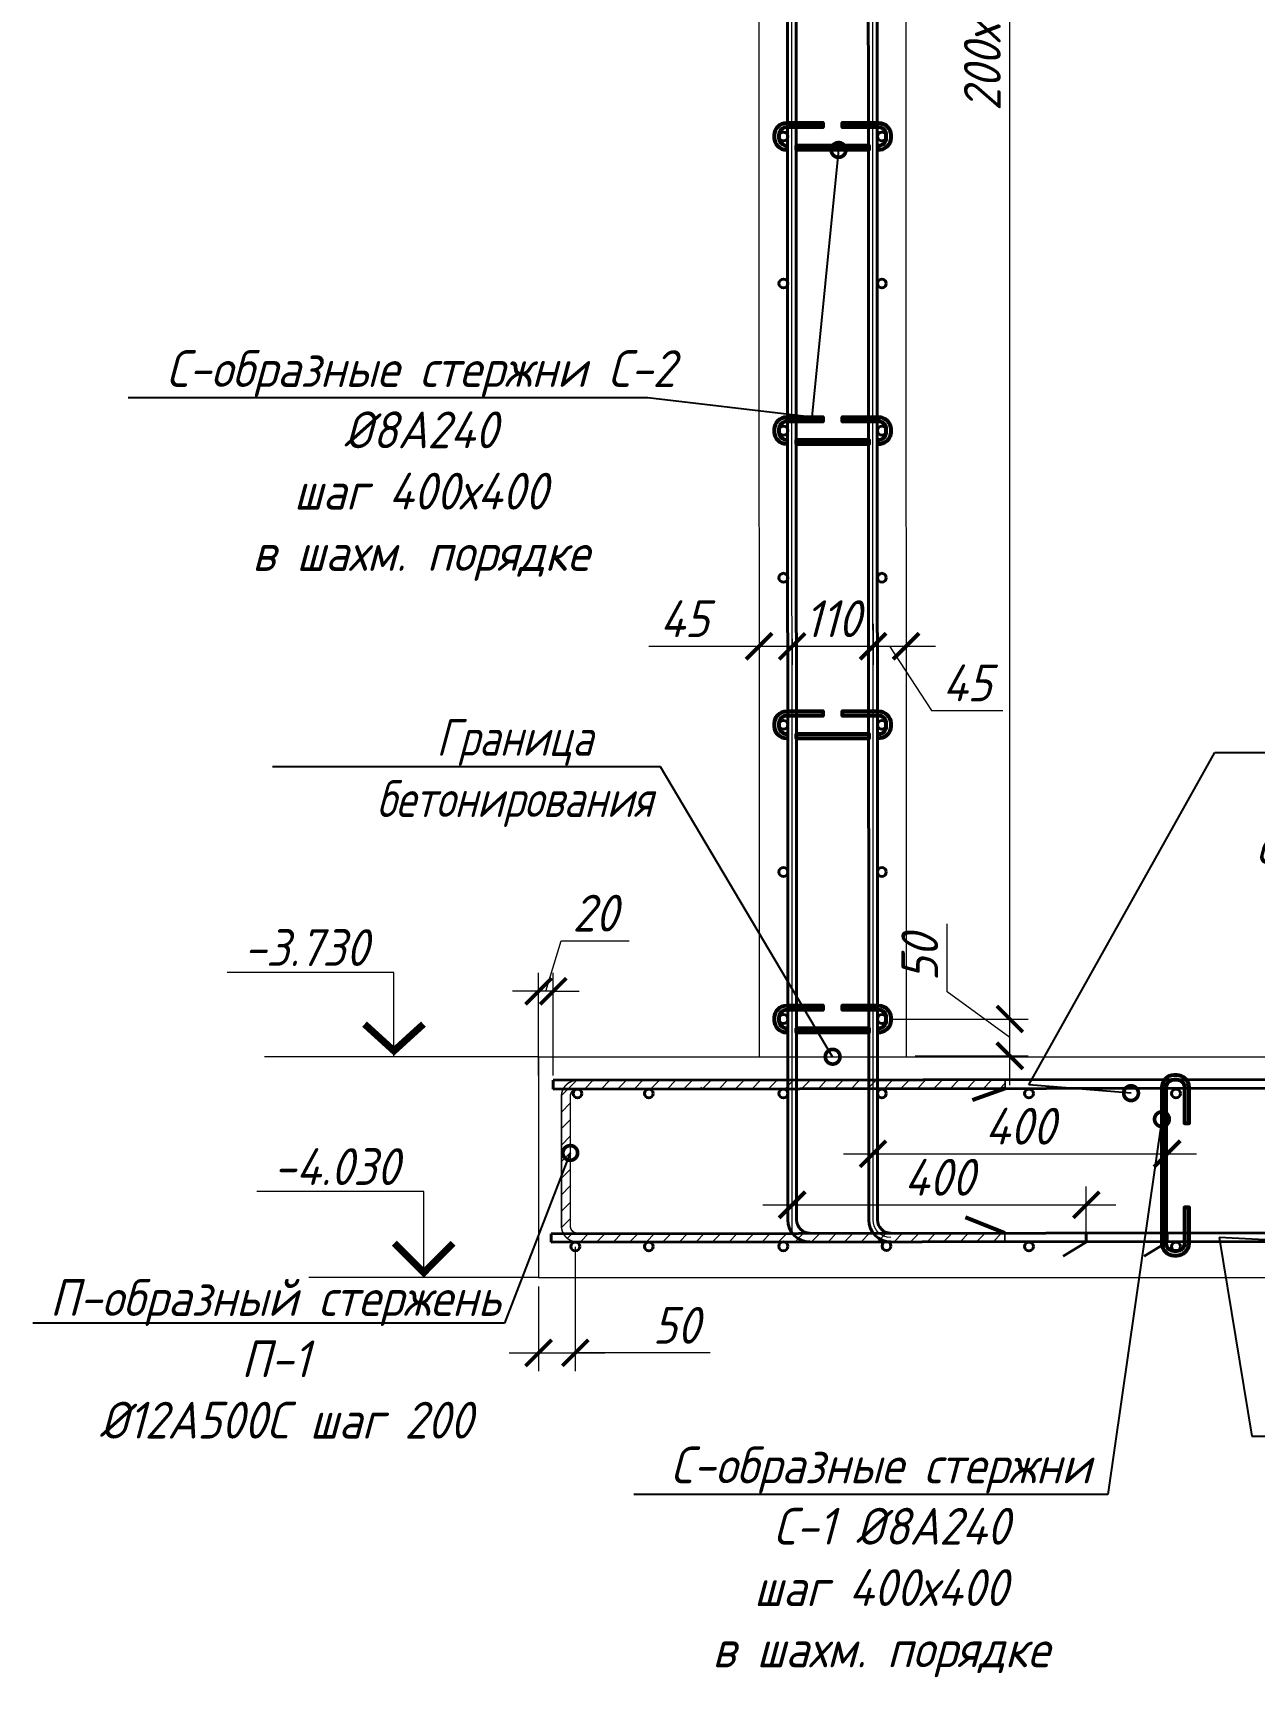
# Model space of a CAD drawing. Header units: millimetres. Extents: x 504091 to 2165846, y 135022 to 442887.
# Drawn here: x 1451026 to 1452687, y 244170 to 246408 of the extents above; entities that cross this region are included whole.
import ezdxf
from ezdxf import colors
from ezdxf.entities.mleader import LeaderData, LeaderLine
from ezdxf.math import Vec2, Vec3

# ---------------------------------------------------------------- set-up
doc = ezdxf.new("R2010")
doc.units = ezdxf.units.MM
doc.layers.get('Defpoints').update_dxf_attribs({"color": 255})
doc.layers.add('!Defpoints', color=255, linetype='Continuous', lineweight=5, plot=False)
for name, color, linetype, lineweight in [('Арматура 12', 26, 'Continuous', 50), ('КР_Арматура 12', 174, 'Continuous', 40), ('Монолит тонкий', 204, 'Continuous', 9), ('Размер', 7, 'Continuous', 13), ('размеры', 7, 'Continuous', 9), ('Размеры КР', 164, 'Continuous', 9)]:
    doc.layers.add(name, color=color, linetype=linetype, lineweight=lineweight)
doc.layers.add('Контур', color=7, linetype='Continuous')
doc.styles.add('GOST 2.304_new', font='isocpeur.ttf', dxfattribs={"width": 0.9, "oblique": 15})
doc.linetypes.add('зигзаг', pattern='A,0.00254,-5.08,[131,ltypeshp.shx,S=5.08,R=0,X=-5.08,Y=0],-10.16,[131,ltypeshp.shx,S=5.08,R=180,X=5.08,Y=0],-5.08', length=20.32254)
doc.dimstyles.new('SPDS 1_20', dxfattribs={"dimscale": 20, "dimtxt": 2.5, "dimasz": 1.77, "dimexe": 1.25, "dimexo": 0.625, "dimtad": 1, "dimdec": 0, "dimrnd": 0.001, "dimtxsty": 'GOST 2.304_new', "dimblk": 'ARCHTICK', "dimcen": 2.5, "dimdle": 2, "dimclrt": 256, "dimadec": 0, "dimazin": 2, "dimtfac": 0.75, "dimtdec": 0, "dimtmove": 1, "dimatfit": 3, "dimfxl": 0, "dimtolj": 1, "dimlwd": 9, "dimlwe": 9, "dimarcsym": 0})

# ---------------------------------------------------------------- blocks, each defined once
blk = doc.blocks.new('_DotSmall')
at = {"color": 0, "linetype": 'ByBlock', "lineweight": 35, "const_width": 0.5}
blk.add_lwpolyline([(-0.0625, 0, 1), (0.0625, 0, 1)], format="xyb", close=True, dxfattribs=at)
blk = doc.blocks.new('_ArchTick')
at = {"color": 0, "linetype": 'ByBlock', "const_width": 0.15}
blk.add_lwpolyline([(-0.5, -0.5), (0.5, 0.5)], dxfattribs=at)
blk = doc.blocks.new('*D4115')
at = {"layer": 'Defpoints', "color": 0, "lineweight": 20, "transparency": 16777216}
for p in [(1452180.7, 245067.7), (1452354.8, 245067.7), (1452213.7, 245017.7)]:
    blk.add_point(p, dxfattribs=at)
at = {"layer": 'Размеры КР', "color": 0, "lineweight": 9, "transparency": 16777216}
for p, q in [((1452269.7, 245104.8), (1452269.7, 245197.2)), ((1452354.8, 245042.7), (1452269.7, 245104.8)), ((1452354.8, 244977.7), (1452354.8, 245107.7)), ((1452193.2, 245067.7), (1452379.8, 245067.7)), ((1452226.2, 245017.7), (1452379.8, 245017.7))]:
    blk.add_line(p, q, dxfattribs=at)
at = {"layer": 'Размеры КР', "color": 0, "lineweight": 9, "transparency": 16777216, "xscale": 35.4, "yscale": 35.4, "zscale": 35.4}
for p, rotation in [((1452354.8, 245067.7), 90), ((1452354.8, 245017.7), 270)]:
    blk.add_blockref('_ArchTick', p, dxfattribs=dict(at, rotation=rotation))
at = {"layer": 'Размеры КР', "lineweight": 20, "transparency": 16777216, "insert": (1452232.2, 245151), "char_height": 50, "attachment_point": 5, "rotation": 90, "style": 'GOST 2.304_new'}
blk.add_mtext('\\A1;50', dxfattribs=at)
blk = doc.blocks.new('*D4116')
at = {"layer": 'Defpoints', "color": 0, "lineweight": 20, "transparency": 16777216}
for p in [(1452180.7, 247867.7), (1452354.8, 247867.7), (1452180.7, 245067.7)]:
    blk.add_point(p, dxfattribs=at)
at = {"layer": 'Размеры КР', "color": 0, "lineweight": 9, "transparency": 16777216}
for p, q in [((1452354.8, 245027.7), (1452354.8, 247907.7)), ((1452193.2, 247867.7), (1452379.8, 247867.7)), ((1452193.2, 245067.7), (1452379.8, 245067.7))]:
    blk.add_line(p, q, dxfattribs=at)
at = {"layer": 'Размеры КР', "color": 0, "lineweight": 9, "transparency": 16777216, "xscale": 35.4, "yscale": 35.4, "zscale": 35.4}
for p, rotation in [((1452354.8, 247867.7), 90), ((1452354.8, 245067.7), 270)]:
    blk.add_blockref('_ArchTick', p, dxfattribs=dict(at, rotation=rotation))
at = {"layer": 'Размеры КР', "lineweight": 20, "transparency": 16777216, "insert": (1452317.3, 246467.7), "char_height": 50, "attachment_point": 5, "rotation": 90, "style": 'GOST 2.304_new'}
blk.add_mtext('\\A1;200х14=2800', dxfattribs=at)
blk = doc.blocks.new('*D4098')
at = {"layer": 'Defpoints', "color": 0, "lineweight": 20, "transparency": 16777216}
for p in [(1452058.7, 244813.5), (1452458.7, 244815.1), (1452458.7, 244761.5)]:
    blk.add_point(p, dxfattribs=at)
at = {"layer": 'Размеры КР', "color": 0, "lineweight": 9, "transparency": 16777216}
for p, q in [((1452058.7, 244826), (1452058.7, 244840.1)), ((1452458.7, 244774), (1452458.7, 244840.1)), ((1452018.7, 244815.1), (1452498.7, 244815.1))]:
    blk.add_line(p, q, dxfattribs=at)
at = {"layer": 'Размеры КР', "color": 0, "lineweight": 9, "transparency": 16777216, "xscale": 35.4, "yscale": 35.4, "zscale": 35.4, "rotation": 180}
blk.add_blockref('_ArchTick', (1452058.7, 244815.1), dxfattribs=at)
at = {"layer": 'Размеры КР', "color": 0, "lineweight": 9, "transparency": 16777216, "xscale": 35.4, "yscale": 35.4, "zscale": 35.4}
blk.add_blockref('_ArchTick', (1452458.7, 244815.1), dxfattribs=at)
at = {"layer": 'Размеры КР', "lineweight": 20, "transparency": 16777216, "insert": (1452258.7, 244852.6), "char_height": 50, "attachment_point": 5, "style": 'GOST 2.304_new'}
blk.add_mtext('\\A1;400', dxfattribs=at)
blk = doc.blocks.new('*D4099')
at = {"layer": 'Defpoints', "color": 0, "lineweight": 20, "transparency": 16777216}
for p in [(1452568.7, 244884.5), (1452168.7, 244862.8), (1452568.7, 244770.7)]:
    blk.add_point(p, dxfattribs=at)
at = {"layer": 'Размеры КР', "color": 0, "lineweight": 9, "transparency": 16777216}
for p, q in [((1452168.7, 244875.3), (1452168.7, 244909.5)), ((1452568.7, 244783.2), (1452568.7, 244909.5)), ((1452128.7, 244884.5), (1452608.7, 244884.5))]:
    blk.add_line(p, q, dxfattribs=at)
at = {"layer": 'Размеры КР', "color": 0, "lineweight": 9, "transparency": 16777216, "xscale": 35.4, "yscale": 35.4, "zscale": 35.4, "rotation": 180}
blk.add_blockref('_ArchTick', (1452168.7, 244884.5), dxfattribs=at)
at = {"layer": 'Размеры КР', "color": 0, "lineweight": 9, "transparency": 16777216, "xscale": 35.4, "yscale": 35.4, "zscale": 35.4}
blk.add_blockref('_ArchTick', (1452568.7, 244884.5), dxfattribs=at)
at = {"layer": 'Размеры КР', "lineweight": 20, "transparency": 16777216, "insert": (1452368.7, 244922), "char_height": 50, "attachment_point": 5, "style": 'GOST 2.304_new'}
blk.add_mtext('\\A1;400', dxfattribs=at)
blk = doc.blocks.new('*D4100')
at = {"layer": 'Defpoints', "color": 0, "lineweight": 20, "transparency": 16777216}
for p in [(1452013.7, 245597.2), (1452058.7, 245597.2), (1452058.7, 245574.5)]:
    blk.add_point(p, dxfattribs=at)
at = {"layer": 'Размеры КР', "color": 0, "lineweight": 9, "transparency": 16777216}
for p, q in [((1452013.7, 245584.7), (1452013.7, 245549.5)), ((1452058.7, 245584.7), (1452058.7, 245549.5)), ((1451863.7, 245574.5), (1452013.7, 245574.5)), ((1451973.7, 245574.5), (1452098.7, 245574.5))]:
    blk.add_line(p, q, dxfattribs=at)
at = {"layer": 'Размеры КР', "color": 0, "lineweight": 9, "transparency": 16777216, "xscale": 35.4, "yscale": 35.4, "zscale": 35.4, "rotation": 180}
blk.add_blockref('_ArchTick', (1452013.7, 245574.5), dxfattribs=at)
at = {"layer": 'Размеры КР', "color": 0, "lineweight": 9, "transparency": 16777216, "xscale": 35.4, "yscale": 35.4, "zscale": 35.4}
blk.add_blockref('_ArchTick', (1452058.7, 245574.5), dxfattribs=at)
at = {"layer": 'Размеры КР', "lineweight": 20, "transparency": 16777216, "insert": (1451912.1, 245612), "char_height": 50, "attachment_point": 5, "style": 'GOST 2.304_new'}
blk.add_mtext('\\A1;45', dxfattribs=at)
blk = doc.blocks.new('*D4101')
at = {"layer": 'Defpoints', "color": 0, "lineweight": 20, "transparency": 16777216}
for p in [(1452168.7, 245617.5), (1452058.7, 245597.2), (1452168.7, 245574.5)]:
    blk.add_point(p, dxfattribs=at)
at = {"layer": 'Размеры КР', "color": 0, "lineweight": 9, "transparency": 16777216}
for p, q in [((1452168.7, 245605), (1452168.7, 245549.5)), ((1452058.7, 245584.7), (1452058.7, 245549.5)), ((1452018.7, 245574.5), (1452208.7, 245574.5))]:
    blk.add_line(p, q, dxfattribs=at)
at = {"layer": 'Размеры КР', "color": 0, "lineweight": 9, "transparency": 16777216, "xscale": 35.4, "yscale": 35.4, "zscale": 35.4, "rotation": 180}
blk.add_blockref('_ArchTick', (1452058.7, 245574.5), dxfattribs=at)
at = {"layer": 'Размеры КР', "color": 0, "lineweight": 9, "transparency": 16777216, "xscale": 35.4, "yscale": 35.4, "zscale": 35.4}
blk.add_blockref('_ArchTick', (1452168.7, 245574.5), dxfattribs=at)
at = {"layer": 'Размеры КР', "lineweight": 20, "transparency": 16777216, "insert": (1452113.7, 245612), "char_height": 50, "attachment_point": 5, "style": 'GOST 2.304_new'}
blk.add_mtext('\\A1;110', dxfattribs=at)
blk = doc.blocks.new('*D4102')
at = {"layer": 'Defpoints', "color": 0, "lineweight": 20, "transparency": 16777216}
for p in [(1452213.7, 245627.1), (1452168.7, 245617.5), (1452213.7, 245574.5)]:
    blk.add_point(p, dxfattribs=at)
at = {"layer": 'Размеры КР', "color": 0, "lineweight": 9, "transparency": 16777216}
for p, q in [((1452168.7, 245605), (1452168.7, 245549.5)), ((1452213.7, 245614.6), (1452213.7, 245549.5)), ((1452128.7, 245574.5), (1452253.7, 245574.5)), ((1452191.2, 245574.5), (1452248.2, 245487.2)), ((1452248.2, 245487.2), (1452345.1, 245487.2))]:
    blk.add_line(p, q, dxfattribs=at)
at = {"layer": 'Размеры КР', "color": 0, "lineweight": 9, "transparency": 16777216, "xscale": 35.4, "yscale": 35.4, "zscale": 35.4, "rotation": 180}
blk.add_blockref('_ArchTick', (1452168.7, 245574.5), dxfattribs=at)
at = {"layer": 'Размеры КР', "color": 0, "lineweight": 9, "transparency": 16777216, "xscale": 35.4, "yscale": 35.4, "zscale": 35.4}
blk.add_blockref('_ArchTick', (1452213.7, 245574.5), dxfattribs=at)
at = {"layer": 'Размеры КР', "lineweight": 20, "transparency": 16777216, "insert": (1452296.6, 245524.7), "char_height": 50, "attachment_point": 5, "style": 'GOST 2.304_new'}
blk.add_mtext('\\A1;45', dxfattribs=at)
blk = doc.blocks.new('*D4114')
at = {"layer": 'Defpoints', "color": 0, "lineweight": 20, "transparency": 16777216}
for p in [(1451763.7, 244770.5), (1451713.7, 244716.5), (1451763.7, 244613.8)]:
    blk.add_point(p, dxfattribs=at)
at = {"layer": 'Контур', "color": 0, "lineweight": 9, "transparency": 16777216}
for p, q in [((1451763.7, 244758), (1451763.7, 244588.8)), ((1451713.7, 244704), (1451713.7, 244588.8)), ((1451673.7, 244613.8), (1451803.7, 244613.8)), ((1451947.1, 244613.8), (1451763.7, 244613.8))]:
    blk.add_line(p, q, dxfattribs=at)
at = {"layer": 'Контур', "color": 0, "lineweight": 9, "transparency": 16777216, "xscale": 35.4, "yscale": 35.4, "zscale": 35.4, "rotation": 180}
blk.add_blockref('_ArchTick', (1451713.7, 244613.8), dxfattribs=at)
at = {"layer": 'Контур', "color": 0, "lineweight": 9, "transparency": 16777216, "xscale": 35.4, "yscale": 35.4, "zscale": 35.4}
blk.add_blockref('_ArchTick', (1451763.7, 244613.8), dxfattribs=at)
at = {"layer": 'Контур', "lineweight": 20, "transparency": 16777216, "insert": (1451900.9, 244651.3), "char_height": 50, "attachment_point": 5, "style": 'GOST 2.304_new'}
blk.add_mtext('\\A1;50', dxfattribs=at)
blk = doc.blocks.new('*D4118')
at = {"layer": 'Defpoints', "color": 0, "lineweight": 20, "transparency": 16777216}
for p in [(1451713.7, 245105.5), (1451713.7, 244978.5), (1451733.7, 244978.5)]:
    blk.add_point(p, dxfattribs=at)
at = {"layer": 'Контур', "color": 0, "lineweight": 9, "transparency": 16777216}
for p, q in [((1451723.7, 245105.5), (1451744.4, 245174.2)), ((1451744.4, 245174.2), (1451836.8, 245174.2)), ((1451713.7, 244991), (1451713.7, 245130.5)), ((1451733.7, 244991), (1451733.7, 245130.5)), ((1451713.7, 245105.5), (1451678.3, 245105.5)), ((1451733.7, 245105.5), (1451713.7, 245105.5)), ((1451733.7, 245105.5), (1451713.7, 245105.5)), ((1451733.7, 245105.5), (1451769.1, 245105.5))]:
    blk.add_line(p, q, dxfattribs=at)
at = {"layer": 'Контур', "color": 0, "lineweight": 9, "transparency": 16777216, "xscale": 35.4, "yscale": 35.4, "zscale": 35.4}
blk.add_blockref('_ArchTick', (1451713.7, 245105.5), dxfattribs=at)
at = {"layer": 'Контур', "color": 0, "lineweight": 9, "transparency": 16777216, "xscale": 35.4, "yscale": 35.4, "zscale": 35.4, "rotation": 180}
blk.add_blockref('_ArchTick', (1451733.7, 245105.5), dxfattribs=at)
at = {"layer": 'Контур', "lineweight": 20, "transparency": 16777216, "insert": (1451790.6, 245211.7), "char_height": 50, "attachment_point": 5, "style": 'GOST 2.304_new'}
blk.add_mtext('\\A1;20', dxfattribs=at)

msp = doc.modelspace()

# ---------------------------------------------------------------- hatches: boundary and pattern name
at = {"layer": 'Размер', "lineweight": 13, "transparency": 33554687}
h = msp.add_hatch(dxfattribs=at)
h.set_pattern_fill('ANSI31', color=256, scale=5)
h.set_pattern_definition([(45, (405292.052, 37019.795), (-11.22532015, 11.22532015), [])])
edge = h.paths.add_edge_path()
edge.add_line((1451938.1982, 244984.544), (1451766.7338, 244984.544))
edge.add_arc((1451766.7338, 244962.644), 21.9, 450, 540)
edge.add_line((1451744.8338, 244962.644), (1451744.8338, 244786.444))
edge.add_arc((1451766.7338, 244786.444), 21.9, 540, 630)
edge.add_line((1451766.7338, 244764.544), (1452350.9359, 244764.544))
edge.add_line((1452350.9359, 244764.544), (1452350.9359, 244776.544))
edge.add_line((1452350.9359, 244776.544), (1451766.7338, 244776.544))
edge.add_arc((1451766.7338, 244786.444), 9.9, 180, 270, ccw=False)
edge.add_line((1451756.8338, 244786.444), (1451756.8338, 244962.644))
edge.add_arc((1451766.7338, 244962.644), 9.9, 90, 180, ccw=False)
edge.add_line((1451766.7338, 244972.544), (1451935.1207, 244972.544))
edge.add_line((1451935.1207, 244972.544), (1451938.1982, 244984.544))
h = msp.add_hatch(dxfattribs=at)
h.set_pattern_fill('ANSI31', color=256, scale=5)
h.set_pattern_definition([(45, (405295.052, 37019.795), (-11.22532015, 11.22532015), [])])
edge = h.paths.add_edge_path()
edge.add_line((1451927.9955, 244972.544), (1452348.719, 244972.544))
edge.add_line((1452348.719, 244972.544), (1452348.719, 244984.544))
edge.add_line((1452348.719, 244984.544), (1451934.2335, 244984.544))

# ---------------------------------------------------------------- linework, layer by layer
at = {"layer": '!Defpoints', "lineweight": 15, "ltscale": 100}
msp.add_line((1452058.7422, 244774.6537), (1452057.7422, 248000.3458), dxfattribs=at)
msp.add_lwpolyline([(1452192.7422, 244770.6717, -0.414213562), (1452168.7422, 244794.6717), (1452167.7422, 248000.3458)], format="xyb", dxfattribs=at)
at = {"layer": 'Арматура 12', "lineweight": 53, "ltscale": 20}
for p, q in [((1452348.2893, 244973.1957), (1452303.901, 244957.4526)), ((1452348.089, 244776.483), (1452294.3796, 244797.885)), ((1452348.089, 244776.483), (1452294.3796, 244797.885))]:
    msp.add_line(p, q, dxfattribs=at)
for points in [[(1452052.7422, 246249.2635), (1452051.2422, 246249.2635, -0.414213562), (1452034.7422, 246265.7635), (1452034.7422, 246269.6088, -0.414213562), (1452051.2422, 246286.1088), (1452100.1721, 246286.1088), (1452100.1721, 246280.1088), (1452051.2422, 246280.1088, 0.414213562), (1452040.7422, 246269.6088), (1452040.7422, 246265.7635, 0.414213562), (1452051.2422, 246255.2635), (1452052.7422, 246255.2635)], [(1452174.7422, 246255.3691, 0.460305877), (1452186.7422, 246265.7635), (1452186.7422, 246269.6088, 0.414213562), (1452176.2422, 246280.1088), (1452127.3266, 246280.1088), (1452127.3266, 246286.1088), (1452176.2422, 246286.1088, -0.414213562), (1452192.7422, 246269.6088), (1452192.7422, 246265.7635, -0.441038441), (1452174.7422, 246249.3147, -0.242110317)], [(1452052.7422, 245849.2635), (1452051.2422, 245849.2635, -0.414213562), (1452034.7422, 245865.7635), (1452034.7422, 245869.6088, -0.414213562), (1452051.2422, 245886.1088), (1452100.1721, 245886.1088), (1452100.1721, 245880.1088), (1452051.2422, 245880.1088, 0.414213562), (1452040.7422, 245869.6088), (1452040.7422, 245865.7635, 0.414213562), (1452051.2422, 245855.2635), (1452052.7422, 245855.2635)], [(1452174.7422, 245855.3691, 0.460305877), (1452186.7422, 245865.7635), (1452186.7422, 245869.6088, 0.414213562), (1452176.2422, 245880.1088), (1452127.3266, 245880.1088), (1452127.3266, 245886.1088), (1452176.2422, 245886.1088, -0.414213562), (1452192.7422, 245869.6088), (1452192.7422, 245865.7635, -0.441038441), (1452174.7422, 245849.3147, -0.242110317)], [(1452052.7422, 245449.2635), (1452051.2422, 245449.2635, -0.414213562), (1452034.7422, 245465.7635), (1452034.7422, 245469.6088, -0.414213562), (1452051.2422, 245486.1088), (1452100.1721, 245486.1088), (1452100.1721, 245480.1088), (1452051.2422, 245480.1088, 0.414213562), (1452040.7422, 245469.6088), (1452040.7422, 245465.7635, 0.414213562), (1452051.2422, 245455.2635), (1452052.7422, 245455.2635)], [(1452174.7422, 245455.3691, 0.460305877), (1452186.7422, 245465.7635), (1452186.7422, 245469.6088, 0.414213562), (1452176.2422, 245480.1088), (1452127.3266, 245480.1088), (1452127.3266, 245486.1088), (1452176.2422, 245486.1088, -0.414213562), (1452192.7422, 245469.6088), (1452192.7422, 245465.7635, -0.441038441), (1452174.7422, 245449.3147, -0.242110317)], [(1452052.7422, 245049.2635), (1452051.2422, 245049.2635, -0.414213562), (1452034.7422, 245065.7635), (1452034.7422, 245069.6088, -0.414213562), (1452051.2422, 245086.1088), (1452100.1721, 245086.1088), (1452100.1721, 245080.1088), (1452051.2422, 245080.1088, 0.414213562), (1452040.7422, 245069.6088), (1452040.7422, 245065.7635, 0.414213562), (1452051.2422, 245055.2635), (1452052.7422, 245055.2635)], [(1452174.7422, 245055.3691, 0.460305877), (1452186.7422, 245065.7635), (1452186.7422, 245069.6088, 0.414213562), (1452176.2422, 245080.1088), (1452127.3266, 245080.1088), (1452127.3266, 245086.1088), (1452176.2422, 245086.1088, -0.414213562), (1452192.7422, 245069.6088), (1452192.7422, 245065.7635, -0.441038441), (1452174.7422, 245049.3147, -0.242110317)], [(1452567.6013, 244972.483, -0.468919726), (1452578.1013, 244985.3869), (1452581.9466, 244985.3869, -0.414213562), (1452592.4466, 244974.8869), (1452592.4466, 244925.9713), (1452598.4466, 244925.9713), (1452598.4466, 244974.8869, 0.414213562), (1452581.9466, 244991.3869), (1452578.1013, 244991.3869, 0.450955437), (1452561.6013, 244972.483, 0.242110317)], [(1452561.6013, 244764.483), (1452561.6013, 244762.7269, 0.414213562), (1452578.1013, 244746.2269), (1452581.9466, 244746.2269, 0.414213562), (1452598.4466, 244762.7269), (1452598.4466, 244811.6568), (1452592.4466, 244811.6568), (1452592.4466, 244762.7269, -0.414213562), (1452581.9466, 244752.2269), (1452578.1013, 244752.2269, -0.414213562), (1452567.6013, 244762.7269), (1452567.6013, 244764.483)]]:
    msp.add_lwpolyline(points, format="xyb", dxfattribs=at)
for points in [[(1452064.7422, 246255.2635), (1452162.7422, 246255.2635), (1452162.7422, 246249.2635), (1452064.7422, 246249.2635)], [(1452064.7422, 245855.2635), (1452162.7422, 245855.2635), (1452162.7422, 245849.2635), (1452064.7422, 245849.2635)], [(1452064.7422, 245455.2635), (1452162.7422, 245455.2635), (1452162.7422, 245449.2635), (1452064.7422, 245449.2635)], [(1452064.7422, 245055.2635), (1452162.7422, 245055.2635), (1452162.7422, 245049.2635), (1452064.7422, 245049.2635)], [(1452567.6013, 244764.483), (1452567.6013, 244972.483), (1452561.6013, 244972.483), (1452561.6013, 244764.483)]]:
    msp.add_lwpolyline(points, close=True, dxfattribs=at)
at = {"layer": 'Арматура 12', "lineweight": 53, "ltscale": 20, "const_width": 2}
msp.add_lwpolyline([(1451938.1982, 244984.544), (1451766.7338, 244984.544, 0.414213562), (1451744.8338, 244962.644), (1451744.8338, 244786.444, 0.414213562), (1451766.7338, 244764.544), (1452347.9359, 244764.544), (1452347.9359, 244776.544), (1451766.7338, 244776.544, -0.414213562), (1451756.8338, 244786.444), (1451756.8338, 244962.644, -0.414213562), (1451766.7338, 244972.544), (1452348.719, 244972.544)], format="xyb", dxfattribs=at)
for points in [[(1451931.9602, 244972.5862), (1452348.2893, 244973.1957), (1452348.2893, 244985.1957), (1451938.1982, 244984.5862)], [(1451932.3899, 244972.544), (1452348.719, 244972.544), (1452348.719, 244984.544), (1451938.6279, 244984.544)]]:
    msp.add_lwpolyline(points, dxfattribs=at)
at = {"layer": 'КР_Арматура 12', "ltscale": 12}
for p, q in [((1453573.7422, 244986.483), (1451733.7422, 244984.483)), ((1451733.7422, 244984.483), (1453573.7422, 244986.483)), ((1451733.7422, 244972.483), (1451733.7422, 244984.483)), ((1453573.7422, 244974.483), (1451733.7422, 244972.483)), ((1451733.7422, 244972.483), (1453573.7422, 244974.483)), ((1453573.7422, 244778.483), (1451730.7422, 244775.756)), ((1451730.7422, 244775.756), (1451730.7422, 244764.21)), ((1453573.7422, 244766.483), (1451730.7422, 244764.21)), ((1452458.7422, 244764.483), (1452427.461, 244745.3504)), ((1452568.7422, 244764.483), (1452537.461, 244745.3504))]:
    msp.add_line(p, q, dxfattribs=at)
for points in [[(1452082.7422, 244776.6717, -0.414213562), (1452064.7422, 244794.6717), (1452063.7458, 247988.1571), (1452051.7458, 247988.1571), (1452052.7422, 244794.6717, 0.414213562), (1452082.7422, 244764.6717, -0.414213562)], [(1452192.7422, 244776.6717, -0.414213562), (1452174.7422, 244794.6717), (1452173.7458, 247988.1571), (1452161.7458, 247988.1571), (1452162.7422, 244794.6717, 0.414213562), (1452192.7422, 244764.6717, -0.414213562)]]:
    msp.add_lwpolyline(points, format="xyb", dxfattribs=at)
for points in [[(1452458.7422, 244764.483), (1452458.7422, 244776.483)], [(1452568.7422, 244764.483), (1452568.7422, 244776.483)]]:
    msp.add_lwpolyline(points, dxfattribs=at)
for centre in [(1452046.7422, 246267.6861), (1452180.7422, 246267.6861), (1452046.7422, 246067.6861), (1452180.7422, 246067.6861), (1452046.7422, 245867.6861), (1452180.7422, 245867.6861), (1452046.7422, 245667.6861), (1452180.7422, 245667.6861), (1452046.7422, 245467.6861), (1452180.7422, 245467.6861), (1452046.7422, 245267.6861), (1452180.7422, 245267.6861), (1452046.7422, 245067.6861), (1452180.7422, 245067.6861), (1451766.7422, 244966.483), (1451863.7422, 244966.483), (1452046.6847, 244966.4637), (1452180.7422, 244966.483), (1452380.7422, 244966.483), (1452580.7422, 244966.483), (1451763.7422, 244758.483), (1451863.7422, 244758.483), (1452046.7001, 244758.7464), (1452186.9039, 244759.1336), (1452380.7422, 244758.483), (1452580.7422, 244758.483)]:
    msp.add_circle(centre, 6, dxfattribs=at)
at = {"layer": 'Монолит тонкий', "lineweight": 13, "ltscale": 100}
for p, q in [((1452012.6325, 248008.1571), (1452013.7422, 245016.4932)), ((1452212.6325, 248008.1571), (1452213.7422, 245016.4932)), ((1451713.7422, 245016.4932), (1452013.7422, 245016.4932)), ((1451713.7422, 245016.4932), (1451713.7422, 244716.4932)), ((1452213.7422, 245016.4932), (1453593.7422, 245016.4932)), ((1451713.7422, 244716.4932), (1453593.7422, 244716.4932))]:
    msp.add_line(p, q, dxfattribs=at)
at = {"layer": 'размеры', "ltscale": 50}
for p, q in [((1451713.7422, 245016.4932), (1451340.7456, 245016.4932)), ((1451713.7422, 244716.1571), (1451401.2819, 244716.1571))]:
    msp.add_line(p, q, dxfattribs=at)
for points in [[(1451517.0514, 245017.5761), (1451517.0514, 245130.8975), (1451290.2027, 245130.8975)], [(1451557.5121, 244716.1571), (1451557.5121, 244833.0786), (1451330.6634, 244833.0786)]]:
    msp.add_lwpolyline(points, dxfattribs=at)
at = {"layer": 'размеры', "ltscale": 50, "const_width": 9.6}
for points in [[(1451557.0514, 245060.7643), (1451517.0514, 245024.3643), (1451477.0514, 245060.7643)], [(1451597.5121, 244762.9453), (1451557.5121, 244722.9453), (1451517.5121, 244762.9453)]]:
    msp.add_lwpolyline(points, dxfattribs=at)
at = {"layer": 'Размеры КР', "linetype": 'зигзаг', "lineweight": 20}
msp.add_line((1452013.7422, 245016.4932), (1452213.7422, 245016.4932), dxfattribs=at)

# ---------------------------------------------------------------- texts
at = {"layer": 'размеры', "ltscale": 50, "style": 'GOST 2.304_new', "oblique": 15, "width": 0.9}
for s, p in [('-3.730', (1451312.4844, 245139.8868)), ('-4.030', (1451352.9451, 244842.0679))]:
    msp.add_text(s, height=50, dxfattribs=at).set_placement(p)

# ---------------------------------------------------------------- dimensions: what is measured, and where the dimension line sits
at = {"layer": 'Контур', "lineweight": 20}
dim = msp.add_linear_dim(base=(1451713.7422, 245105.4657), p1=(1451733.7422, 244978.483), p2=(1451713.7422, 244978.483), angle=180, dimstyle='SPDS 1_20', dxfattribs=at)
dim.commit()
dim.dimension.update_dxf_attribs({"geometry": '*D4118', "text_midpoint": (1451756.8672, 245211.7157)})
dim = msp.add_linear_dim(base=(1451763.7422, 244613.7576), p1=(1451713.7422, 244716.4932), p2=(1451763.7422, 244770.483), angle=180, dimstyle='SPDS 1_20', dxfattribs=at)
dim.commit()
dim.dimension.update_dxf_attribs({"geometry": '*D4114', "text_midpoint": (1451900.8535, 244630.0248), "dimtype": 160})
at = {"layer": 'Размеры КР', "lineweight": 20}
dim = msp.add_linear_dim(base=(1452354.8225, 247867.6861), p1=(1452180.7422, 245067.6861), p2=(1452180.7422, 247867.6861), angle=90, text='200х14=<>', dimstyle='SPDS 1_20', dxfattribs=at)
dim.commit()
dim.dimension.update_dxf_attribs({"geometry": '*D4116', "text_midpoint": (1452317.3225, 246467.6861)})
for base, p1, p2, angle, picture, middle in [((1452058.7422, 245574.5204), (1452013.7422, 245597.1756), (1452058.7422, 245597.1756), 0, '*D4100', (1451912.1292, 245576.816)), ((1452213.7422, 245574.5204), (1452168.7422, 245617.4954), (1452213.7422, 245627.0852), 0, '*D4102', (1452260.6566, 245487.2063)), ((1452354.8225, 245067.6861), (1452213.7422, 245017.6861), (1452180.7422, 245067.6861), 90, '*D4115', (1452269.7065, 245117.3459))]:
    dim = msp.add_linear_dim(base=base, p1=p1, p2=p2, angle=angle, dimstyle='SPDS 1_20', dxfattribs=at)
    dim.commit()
    dim.dimension.update_dxf_attribs({"geometry": picture, "text_midpoint": middle, "dimtype": 160})
for base, p1, p2, picture, middle in [((1452168.7422, 245574.5204), (1452058.7422, 245597.1756), (1452168.7422, 245617.4954), '*D4101', (1452113.7422, 245612.0204)), ((1452568.7422, 244884.451), (1452168.7422, 244862.8094), (1452568.7422, 244770.6759), '*D4099', (1452368.7422, 244921.951)), ((1452458.7422, 244815.0807), (1452058.7422, 244813.5265), (1452458.7422, 244761.4883), '*D4098', (1452258.7422, 244852.5807))]:
    dim = msp.add_linear_dim(base=base, p1=p1, p2=p2, angle=0, dimstyle='SPDS 1_20', dxfattribs=at)
    dim.commit()
    dim.dimension.update_dxf_attribs({"geometry": picture, "text_midpoint": middle})

# ---------------------------------------------------------------- leaders
at = {"layer": 'Размер', "ltscale": 20}
ml = msp.add_multileader_mtext('Standard', dxfattribs=at)
ml.set_content('\\A1;С-образные стержни С-2 %%C8А240\\Pшаг 400х400\\Pв шахм. порядке ', color=256, style='GOST 2.304_new')
ml.set_leader_properties()
ml.set_arrow_properties(name='DOTSMALL')
ml.build(insert=Vec2(0, 0))
ml.multileader.update_dxf_attribs({"text_left_attachment_type": 6, "text_right_attachment_type": 6, "arrow_head_size": 40})
ctx = ml.context
ctx.base_point, ctx.char_height, ctx.arrow_head_size, ctx.landing_gap_size, ctx.plane_origin = Vec3(1451252.4157, 245912.0975), 50, 40, 0, Vec3(1455233.7291, 276051.6986)
ctx.left_attachment, ctx.right_attachment, ctx.text_align_type = 6, 6, 1
notes = []
notes.append((ctx, [(1, (1, 1, 0), (1451862.3004, 245912.0975), (-1, 0), 8, [(0, [(1452121.7694, 246249.2635), (1452085.6019, 245886.1088)], 0, [])])]))
ctx.mtext.insert, ctx.mtext.width, ctx.mtext.alignment, ctx.mtext.flow_direction = Vec3(1451553.3581, 245977.0975), 691.770084, 2, 5
ml = msp.add_multileader_mtext('Standard', dxfattribs=at)
ml.set_content('\\A1;поз.1\\P %%C12А500С шаг 200\\Pосн. верхн. армир.', color=256, style='GOST 2.304_new')
ml.set_leader_properties()
ml.set_arrow_properties(name='DOTSMALL')
ml.build(insert=Vec2(0, 0))
ml.multileader.update_dxf_attribs({"text_left_attachment_type": 6, "text_right_attachment_type": 6, "arrow_head_size": 40})
ctx = ml.context
ctx.base_point, ctx.char_height, ctx.arrow_head_size, ctx.landing_gap_size, ctx.plane_origin = Vec3(1452641.36, 245429.927), 50, 40, 0, Vec3(1455477.578, 274674.146)
ctx.left_attachment, ctx.right_attachment, ctx.text_align_type = 6, 6, 1
notes.append((ctx, [(0, (1, 1, 0), (1452633.36, 245429.927), (1, 0), 8, [(1, [(1452519.6195, 244966.9421), (1452380.7422, 244978.483)], 0, [])])]))
ctx.mtext.insert, ctx.mtext.width, ctx.mtext.alignment, ctx.mtext.flow_direction = Vec3(1452944.8537, 245494.927), 896.133701, 2, 5
ml = msp.add_multileader_mtext('Standard', dxfattribs=at)
ml.set_content('\\A1;{\\W0.8;Граница бетонирования}', color=256, style='GOST 2.304_new')
ml.set_leader_properties()
ml.set_arrow_properties(name='DOTSMALL')
ml.build(insert=Vec2(0, 0))
ml.multileader.update_dxf_attribs({"text_left_attachment_type": 6, "text_right_attachment_type": 6, "dogleg_length": 1, "arrow_head_size": 40})
ctx = ml.context
ctx.base_point, ctx.char_height, ctx.arrow_head_size, ctx.landing_gap_size, ctx.plane_origin = Vec3(1451490.2863, 245410.7516), 50, 40, 0, Vec3(1442899.4345, 303208.4333)
ctx.left_attachment, ctx.right_attachment, ctx.text_align_type = 6, 6, 1
notes.append((ctx, [(0, (1, 1, 0), (1451879.6838, 245410.7516), (-1, 0), 8, [(0, [(1452113.7422, 245016.4932)], 0, [])])]))
ctx.mtext.insert, ctx.mtext.rotation, ctx.mtext.width, ctx.mtext.alignment, ctx.mtext.flow_direction = Vec3(1451680.985, 245475.7516), 6.283185307, 514.669921, 2, 5
ml = msp.add_multileader_mtext('Standard', dxfattribs=at)
ml.set_content('\\A1;С-образные стержни\\P С-1 %%C8А240\\Pшаг 400х400\\Pв шахм. порядке ', color=256, style='GOST 2.304_new')
ml.set_leader_properties()
ml.set_arrow_properties(name='DOTSMALL')
ml.build(insert=Vec2(0, 0))
ml.multileader.update_dxf_attribs({"text_left_attachment_type": 6, "text_right_attachment_type": 6, "arrow_head_size": 40})
ctx = ml.context
ctx.base_point, ctx.char_height, ctx.arrow_head_size, ctx.landing_gap_size, ctx.plane_origin = Vec3(1451878.2722, 244421.4668), 50, 40, 0, Vec3(1455524.4486, 274568.1348)
ctx.left_attachment, ctx.right_attachment, ctx.text_align_type = 6, 6, 1
notes.append((ctx, [(1, (1, 1, 0), (1452488.1569, 244421.4668), (-1, 0), 8, [(1, [(1452561.6013, 244931.5344)], 0, [])])]))
ctx.mtext.insert, ctx.mtext.width, ctx.mtext.alignment, ctx.mtext.flow_direction = Vec3(1452179.2146, 244486.4668), 896.133701, 2, 5
ml = msp.add_multileader_mtext('Standard', dxfattribs=at)
ml.set_content('\\A1;П-образный стержень П-1\\P %%C12А500С шаг 200', color=256, style='GOST 2.304_new')
ml.set_leader_properties()
ml.set_arrow_properties(name='DOTSMALL')
ml.build(insert=Vec2(0, 0))
ml.multileader.update_dxf_attribs({"text_left_attachment_type": 6, "text_right_attachment_type": 6, "arrow_head_size": 40})
ctx = ml.context
ctx.base_point, ctx.char_height, ctx.arrow_head_size, ctx.landing_gap_size, ctx.plane_origin = Vec3(1451052.2409, 244654.0655), 50, 40, 0, Vec3(1453406.6811, 274486.5418)
ctx.left_attachment, ctx.right_attachment, ctx.text_align_type = 6, 6, 1
notes.append((ctx, [(1, (1, 1, 0), (1451667.2282, 244654.0655), (-1, 0), 8, [(1, [(1451756.8338, 244885.651)], 0, [])])]))
ctx.mtext.insert, ctx.mtext.width, ctx.mtext.alignment, ctx.mtext.flow_direction = Vec3(1451355.7346, 244714.0655), 627.027399, 2, 5
ml = msp.add_multileader_mtext('Standard', dxfattribs=at)
ml.set_content('\\A1;поз.1\\P%%C12А500С шаг 200\\Pосн. нижн. армир.', color=256, style='GOST 2.304_new')
ml.set_leader_properties()
ml.set_arrow_properties(name='DOTSMALL')
ml.build(insert=Vec2(0, 0))
ml.multileader.update_dxf_attribs({"text_left_attachment_type": 6, "text_right_attachment_type": 6, "arrow_head_size": 40})
ctx = ml.context
ctx.base_point, ctx.char_height, ctx.arrow_head_size, ctx.landing_gap_size, ctx.plane_origin = Vec3(1452691.9874, 244500.4797), 50, 40, 0, Vec3(1454486.6466, 273616.6445)
ctx.left_attachment, ctx.right_attachment, ctx.text_align_type = 6, 6, 1
notes.append((ctx, [(0, (1, 1, 0), (1452683.9874, 244500.4797), (1, 0), 8, [(0, [(1452890.7422, 244758.483), (1452639.687, 244770.5797)], 0, [])])]))
ctx.mtext.insert, ctx.mtext.width, ctx.mtext.alignment, ctx.mtext.flow_direction = Vec3(1452979.7311, 244565.4797), 821.237763, 2, 5
for ctx, leaders in notes:
    for number, flags, end, landing, length, lines in leaders:
        leader = LeaderData()
        leader.index, (leader.has_last_leader_line, leader.has_dogleg_vector, leader.attachment_direction) = number, flags
        leader.last_leader_point, leader.dogleg_vector, leader.dogleg_length = Vec3(end), Vec3(landing), length
        for number, points, colour, breaks in lines:
            line = LeaderLine()
            line.index, line.vertices, line.color, line.breaks = number, Vec3.list(points), colors.encode_raw_color(colour), breaks
            leader.lines.append(line)
        ctx.leaders.append(leader)

doc.saveas('drawing.dxf')
